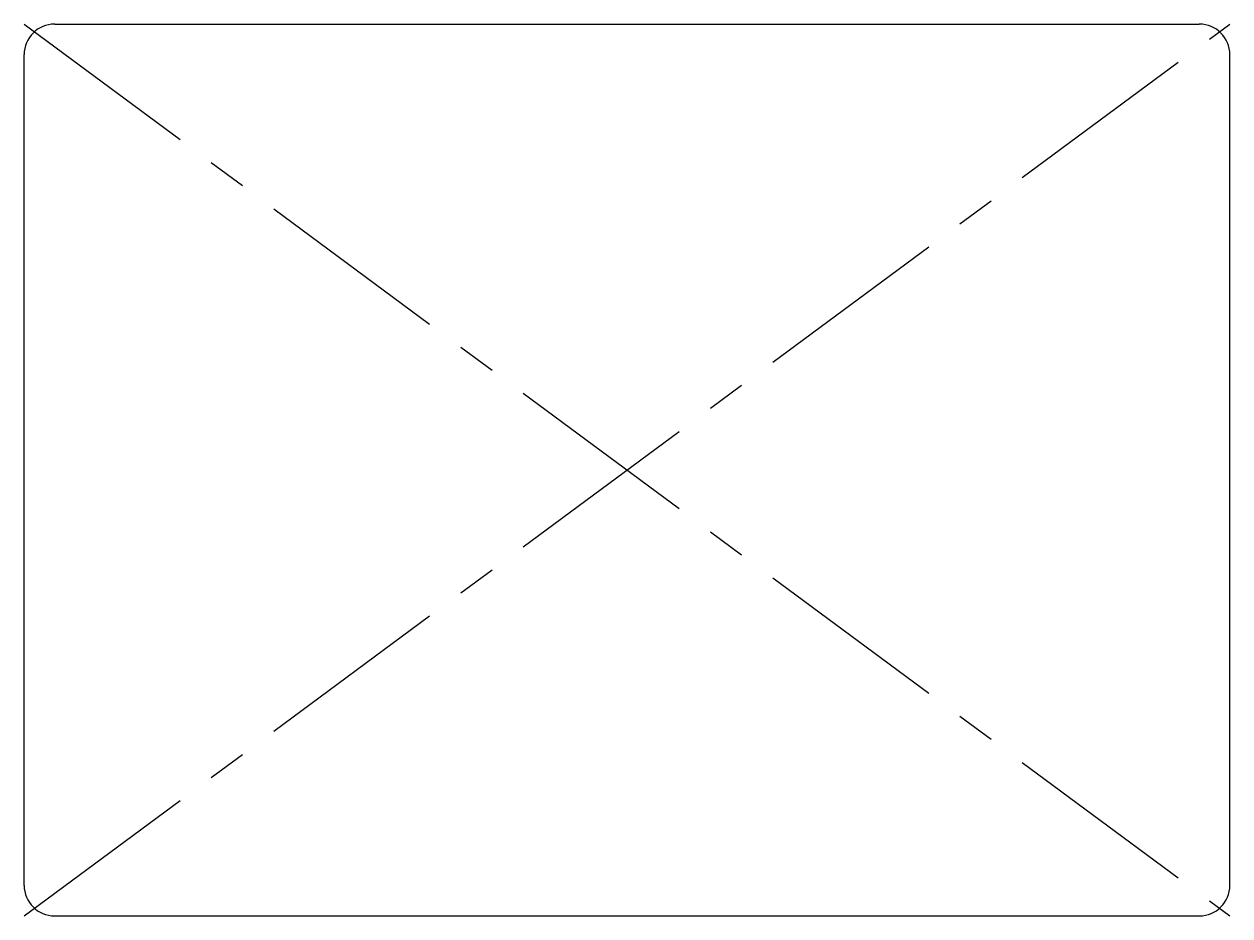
# Model space of a CAD drawing. Header units: millimetres. Extents: x -39.5 to 39.5, y -29.2 to 29.2.
import ezdxf

# ---------------------------------------------------------------- set-up
doc = ezdxf.new("R2010")
doc.units = ezdxf.units.MM
doc.header["$PDSIZE"] = -1
doc.linetypes.add('CENTERX2', pattern=[20.32, 12.7, -2.54, 2.54, -2.54])

msp = doc.modelspace()

# ---------------------------------------------------------------- linework, layer by layer
at = {"color": 7, "linetype": 'CENTERX2'}
for p, q in [((-39.465, -29.195), (39.465, 29.195)), ((-39.465, 29.195), (39.465, -29.195))]:
    msp.add_line(p, q, dxfattribs=at)
at = {"color": 7, "linetype": 'Continuous'}
for p, q in [((-37.465, 29.195), (37.465, 29.195)), ((-39.465, -27.195), (-39.465, 27.195)), ((39.465, -27.195), (39.465, 27.195)), ((-37.465, -29.195), (37.465, -29.195))]:
    msp.add_line(p, q, dxfattribs=at)
for centre, start, end in [((-37.465, 27.195), 90, 180), ((37.465, 27.195), 0, 90), ((-37.465, -27.195), 180, 270), ((37.465, -27.195), 270, 0)]:
    msp.add_arc(centre, 2, start, end, dxfattribs=at)
msp.add_point((0, 0), dxfattribs=at)

doc.saveas('drawing.dxf')
